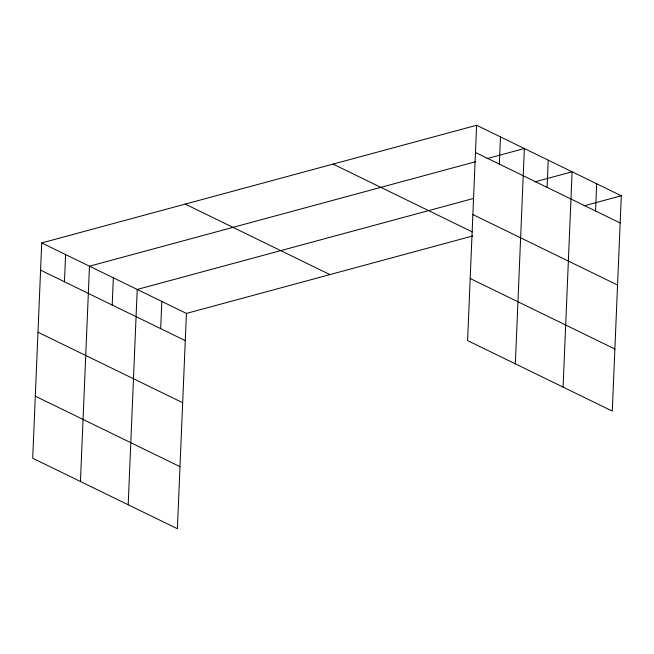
<?xml version="1.0" encoding="UTF-8"?>
<svg xmlns="http://www.w3.org/2000/svg" width="654" height="654" viewBox="0 0 654 654"><rect width="100%" height="100%" fill="white"/><g stroke="black" fill="none" stroke-linecap="round" stroke-linejoin="round"><path stroke-width="0.98" d="M41.725 242.928L32.7 458.241L177.389 528.734L186.415 313.421L41.725 242.928L476.611 125.266L621.3 195.759L612.275 411.072L467.585 340.579L476.611 125.266M64.46 281.768L65.596 254.561M80.45 481.507L89.475 266.194L475.564 161.726M112.202 305.034L113.346 277.819M128.192 504.765L137.217 289.452L473.561 198.448M160.68 328.643L161.816 301.437M499.345 164.105L500.482 136.899M515.336 363.845L524.361 148.532L487.042 158.62M547.087 187.371L548.232 160.156M563.078 387.103L572.103 171.789L534.792 181.886M595.565 210.98L596.701 183.774M186.415 313.421L472.858 235.922M583.989 205.855L621.3 195.759M475.466 152.472L620.156 222.965M472.867 214.553L617.556 285.038M333.099 164.097L472.319 231.925M470.185 278.506L614.874 348.999M185.237 204.097L329.927 274.59M40.581 270.143L185.27 340.628M37.981 332.216L182.67 402.701M35.3 396.169L179.989 466.662"/></g></svg>
